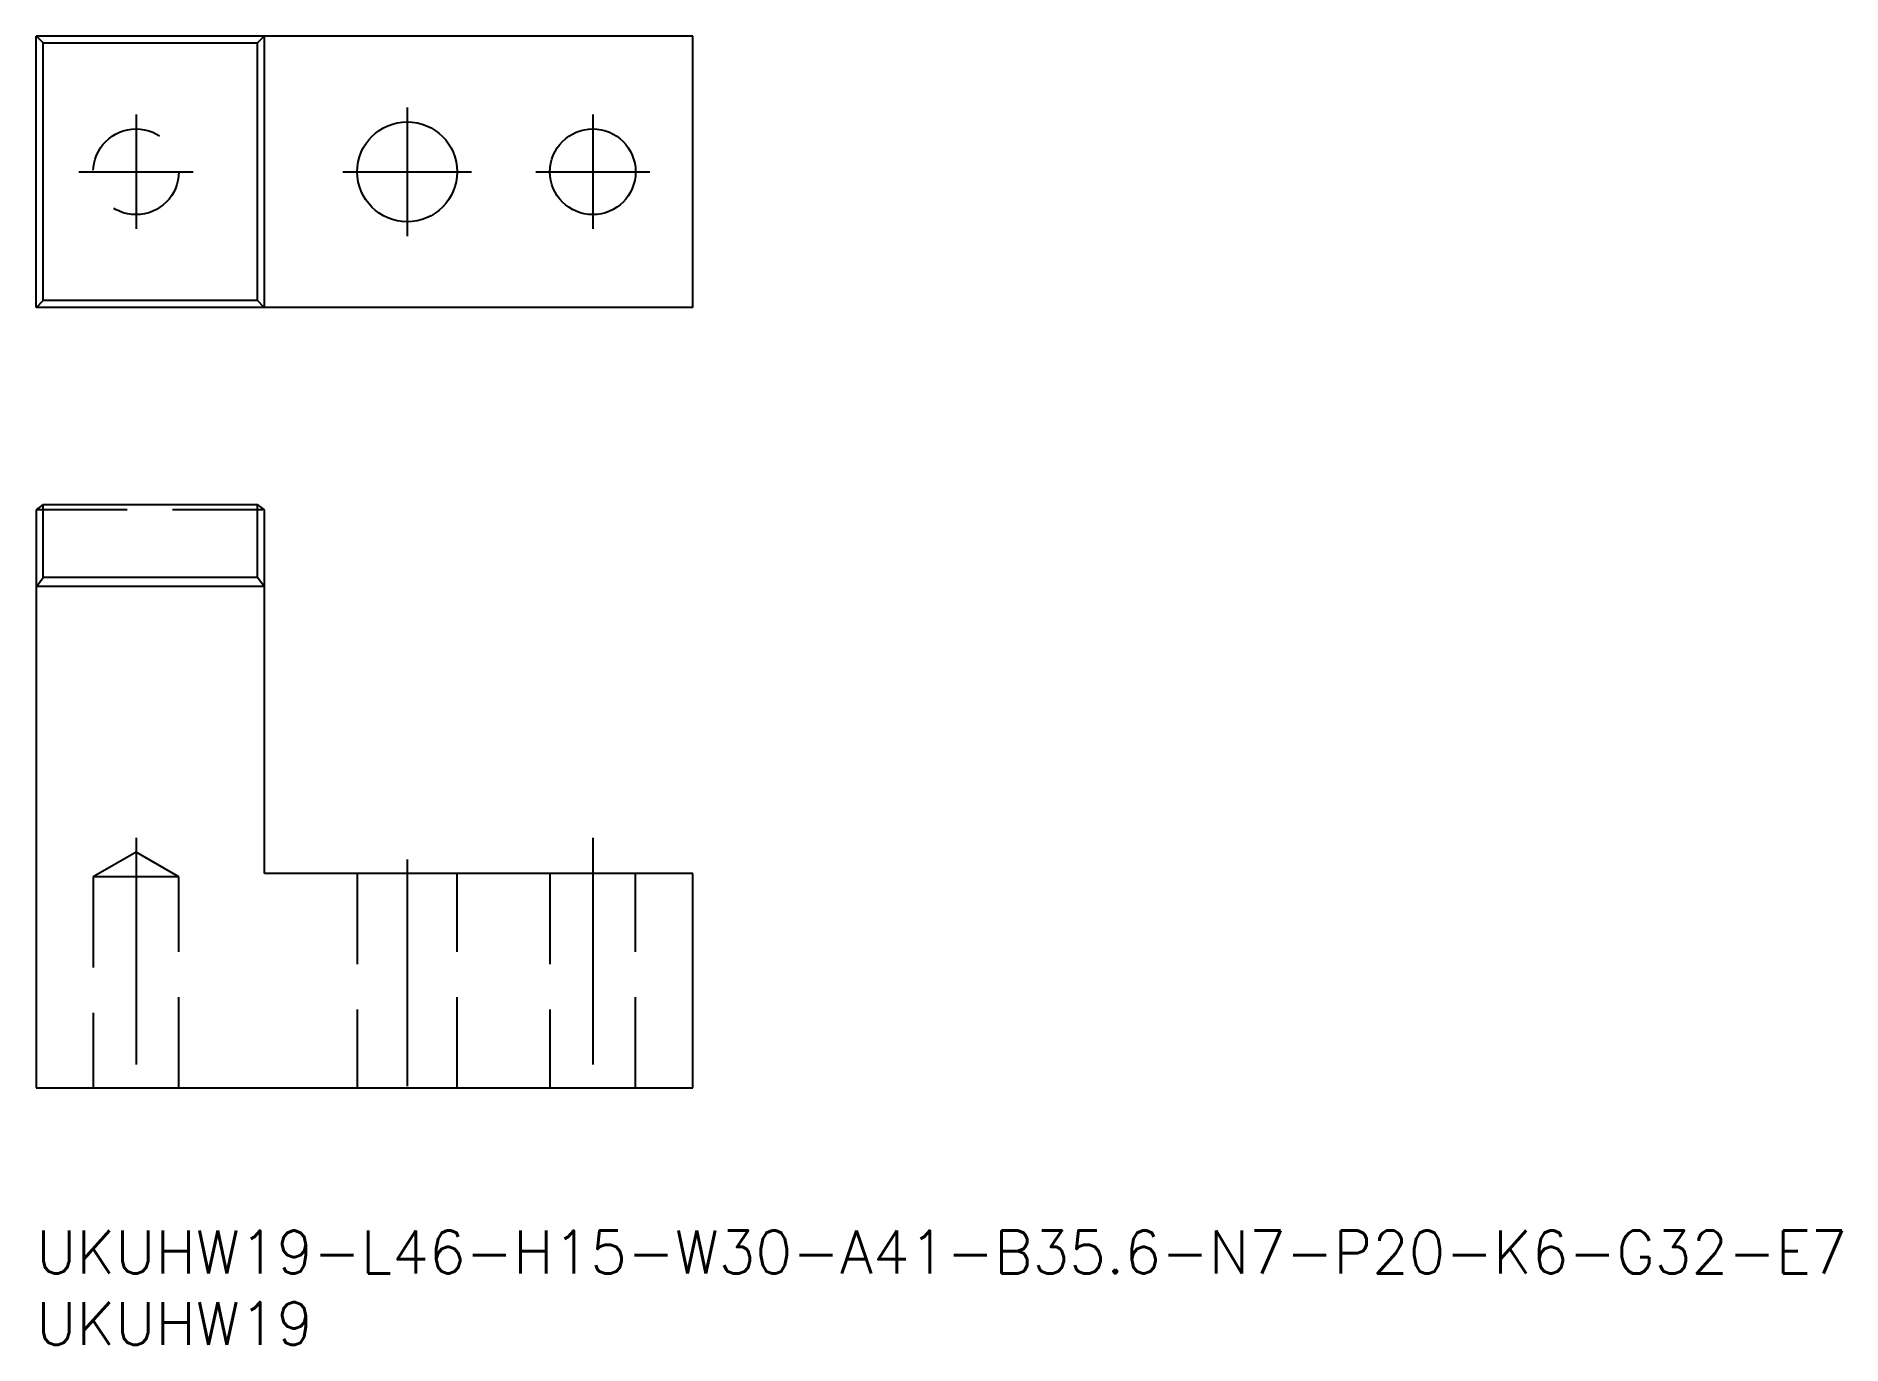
# Model space of a CAD drawing. Extents: x 0 to 127, y -8 to 84.
import ezdxf

# ---------------------------------------------------------------- set-up
doc = ezdxf.new("R2010")
doc.units = 0
doc.header["$LTSCALE"] = 0.5
doc.linetypes.add('CENTER', pattern=[50.8, 31.75, -6.35, 6.35, -6.35])
doc.linetypes.add('DASHED', pattern=[19.05, 12.7, -6.35])
for name, color, linetype in [('MSM_CENTER', 1, 'CENTER'), ('MSM_CONTINUOUS', 7, 'CONTINUOUS'), ('MSM_DASHED', 4, 'DASHED'), ('MSM_PART_NUMBER', 7, 'CONTINUOUS')]:
    doc.layers.add(name, color=color, linetype=linetype)
doc.styles.get("Standard").update_dxf_attribs({"font": 'txt.shx', "height": 1, "bigfont": 'bigfont.shx'})

# ---------------------------------------------------------------- blocks, each defined once
blk = doc.blocks.new('*U21')
at = {"layer": 'MSM_PART_NUMBER'}
blk.add_text('UKUHW19-L46-H15-W30-A41-B35.6-N7-P20-K6-G32-E7', height=3, dxfattribs=at).set_placement((0, -3))
blk = doc.blocks.new('*U22')
at = {"layer": 'MSM_PART_NUMBER'}
blk.add_text('UKUHW19', height=3, dxfattribs=at).set_placement((0, -8))

msp = doc.modelspace()

# ---------------------------------------------------------------- linework, layer by layer
at = {"layer": 'MSM_CENTER'}
for p, q in [((26, 78.65), (26, 69.65)), ((7, 78.15), (7, 70.15)), ((39, 78.15), (39, 70.15)), ((3, 74.15), (11, 74.15)), ((21.5, 74.15), (30.5, 74.15)), ((35, 74.15), (43, 74.15)), ((7, 27.5), (7, 9)), ((39, 27.5), (39, 9)), ((26, 26), (26, 9))]:
    msp.add_line(p, q, dxfattribs=at)
at = {"layer": 'MSM_CONTINUOUS'}
for p, q in [((46, 83.65), (0, 83.65)), ((0, 64.65), (0, 83.65)), ((0.5, 83.17), (0.02, 83.65)), ((15.98, 83.65), (15.5, 83.17)), ((16, 64.65), (16, 83.65)), ((46, 64.65), (46, 83.65)), ((0.5, 83.17), (15.5, 83.17)), ((0.5, 65.13), (0.5, 83.17)), ((15.5, 65.13), (15.5, 83.17)), ((46, 64.65), (0, 64.65)), ((0.02, 64.65), (0.5, 65.13)), ((15.5, 65.13), (0.5, 65.13)), ((15.98, 64.65), (15.5, 65.13)), ((0.5, 50.86), (0.02, 50.5)), ((0.5, 50.86), (15.5, 50.86)), ((0.5, 45.74), (0.5, 50.86)), ((15.98, 50.5), (15.5, 50.86)), ((15.5, 45.74), (15.5, 50.86)), ((0.02, 50.5), (0, 50.48)), ((0, 50.48), (0, 10)), ((16, 50.48), (15.98, 50.5)), ((16, 25), (16, 50.48)), ((0.02, 45.1), (0.5, 45.74)), ((15.5, 45.74), (0.5, 45.74)), ((15.98, 45.1), (15.5, 45.74)), ((0.02, 45.1), (0, 45.08)), ((15.98, 45.1), (0.02, 45.1)), ((16, 45.08), (15.98, 45.1)), ((46, 25), (16, 25)), ((46, 10), (46, 25)), ((0, 10), (46, 10))]:
    msp.add_line(p, q, dxfattribs=at)
for centre, radius in [((26, 74.15), 3.5), ((39, 74.15), 3)]:
    msp.add_circle(centre, radius, dxfattribs=at)
at = {"layer": 'MSM_DASHED'}
for p, q in [((0.02, 50.5), (15.98, 50.5)), ((7, 26.5), (4, 24.77)), ((10, 24.77), (7, 26.5)), ((10, 24.77), (4, 24.77)), ((4, 24.77), (4, 10)), ((10, 10), (10, 24.77)), ((22.5, 25), (22.5, 10)), ((29.5, 10), (29.5, 25)), ((36, 25), (36, 10)), ((42, 10), (42, 25))]:
    msp.add_line(p, q, dxfattribs=at)
msp.add_circle((7, 74.15), 3, dxfattribs=at)

# ---------------------------------------------------------------- block references
at = {"layer": 'MSM_CONTINUOUS'}
for name in ['*U21', '*U22']:
    msp.add_blockref(name, (0, 0), dxfattribs=at)

doc.saveas('drawing.dxf')
